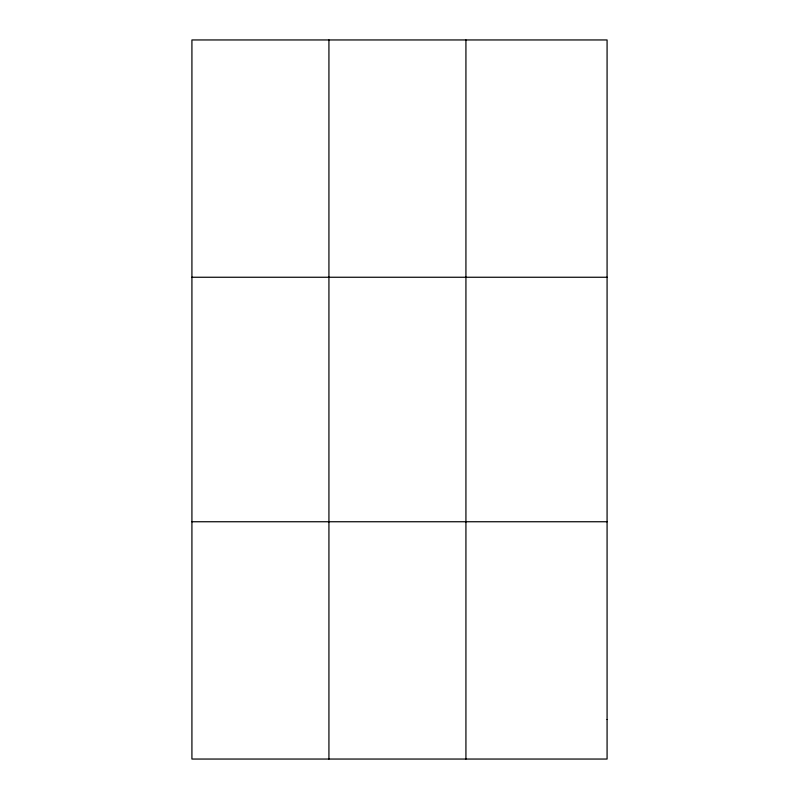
<?xml version="1.0" encoding="UTF-8"?>
<svg xmlns="http://www.w3.org/2000/svg" width="799" height="799" viewBox="0 0 799 799"><rect width="100%" height="100%" fill="white"/><g stroke="black" fill="none" stroke-linecap="round" stroke-linejoin="round"><path stroke-width="1.2" d="M328.928 39.95L328.928 759.05M465.927 39.95L465.927 759.05M191.92 277.253L607.08 277.253M191.92 521.747L607.08 521.747M607.08 719.5L607.08 759.05L191.92 759.05L191.92 39.95L607.08 39.95L607.08 719.5"/></g></svg>
